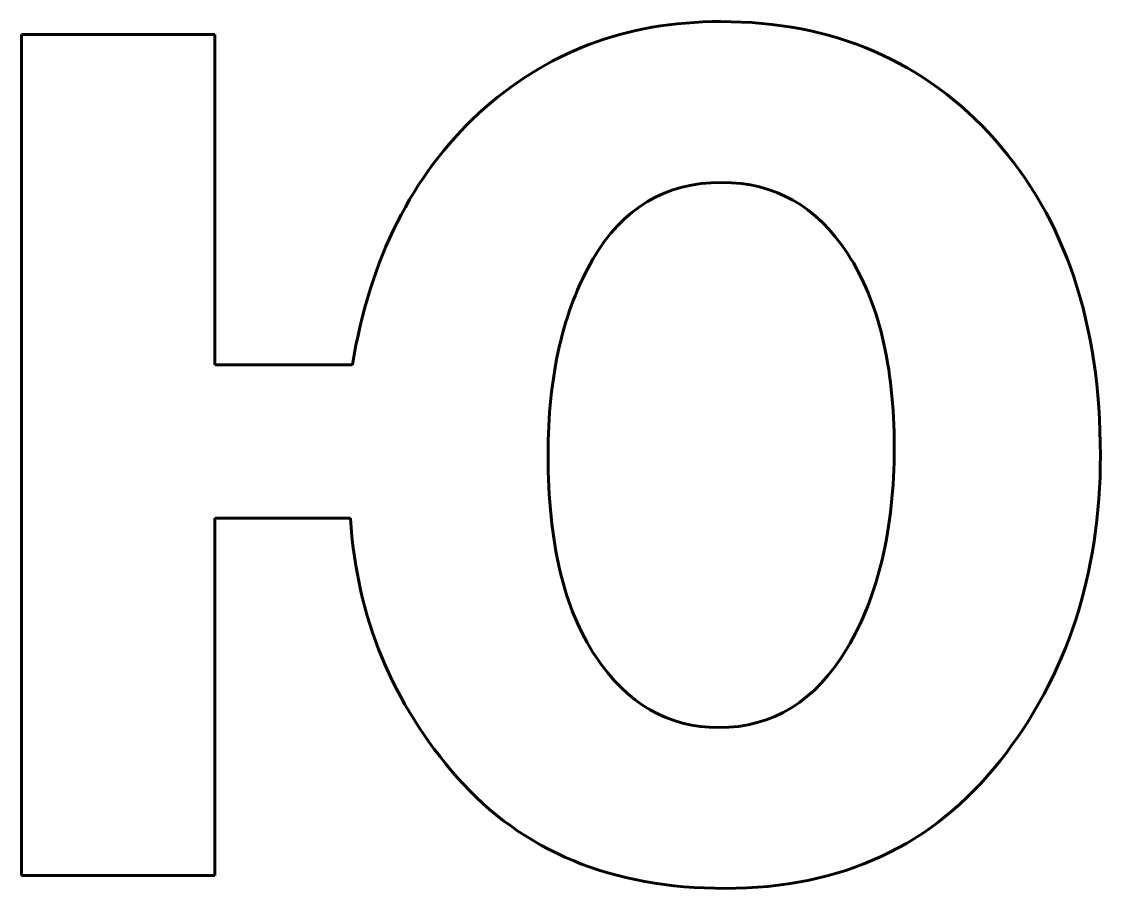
# Model space of a CAD drawing. Header units: millimetres. Extents: x 0 to 180, y -2 to 142.
import ezdxf

# ---------------------------------------------------------------- set-up
doc = ezdxf.new("R2010")
doc.units = ezdxf.units.MM
doc.linetypes.add('K5LT_BASIC', pattern=[0])

msp = doc.modelspace()

# ---------------------------------------------------------------- linework, layer by layer
at = {"color": 5, "linetype": 'K5LT_BASIC', "lineweight": 60, "true_color": 0x0000ff}
for p, q in [((0, 140.07), (0, 0)), ((32.22, 140.07), (0, 140.07)), ((32.22, 85.08), (32.22, 140.07)), ((55.13, 85.08), (32.22, 85.08)), ((32.22, 0), (32.22, 59.51)), ((32.22, 59.51), (54.81, 59.51)), ((0, 0), (32.22, 0))]:
    msp.add_line(p, q, dxfattribs=at)
for points in [[(116.49, 142.24), (100.66, 142.24), (87.25, 137.12), (76.14, 126.9)], [(162.24, 122.52), (150.54, 135.65), (135.3, 142.24), (116.49, 142.24)], [(76.14, 126.9), (65.08, 116.67), (58.07, 102.73), (55.13, 85.08)], [(179.78, 69.98), (179.78, 91.87), (173.94, 109.38), (162.24, 122.52)], [(116.67, 115.44), (107.32, 115.44), (100.14, 111.17), (95.2, 102.63)], [(137.68, 103.54), (132.5, 111.49), (125.5, 115.44), (116.67, 115.44)], [(95.2, 102.63), (90.22, 94.08), (87.74, 83.19), (87.74, 69.98)], [(87.74, 69.98), (87.74, 55.55), (90.36, 44.38), (95.65, 36.5)], [(163.08, 19.09), (174.22, 33.24), (179.78, 50.23), (179.78, 69.98)], [(54.81, 59.51), (55.83, 43.05), (61.78, 28.62), (72.61, 16.32)], [(116.18, 24.62), (125.21, 24.62), (132.33, 29.04), (137.58, 37.83)], [(95.65, 36.5), (100.91, 28.58), (107.77, 24.62), (116.18, 24.62)], [(117.3, -2.17), (136.67, -2.17), (151.9, 4.94), (163.08, 19.09)], [(72.61, 16.32), (83.46, 3.99), (98.35, -2.17), (117.3, -2.17)]]:
    msp.add_open_spline(points, degree=3, dxfattribs=at)
msp.add_open_spline([(137.58, 37.83), (142.8, 46.62), (145.42, 57.76), (145.42, 84.87), (142.83, 95.62), (137.68, 103.54)], degree=3, knots=[0, 0, 0, 0, 1.5, 1.5, 3, 3, 3, 3], dxfattribs=at)

doc.saveas('drawing.dxf')
